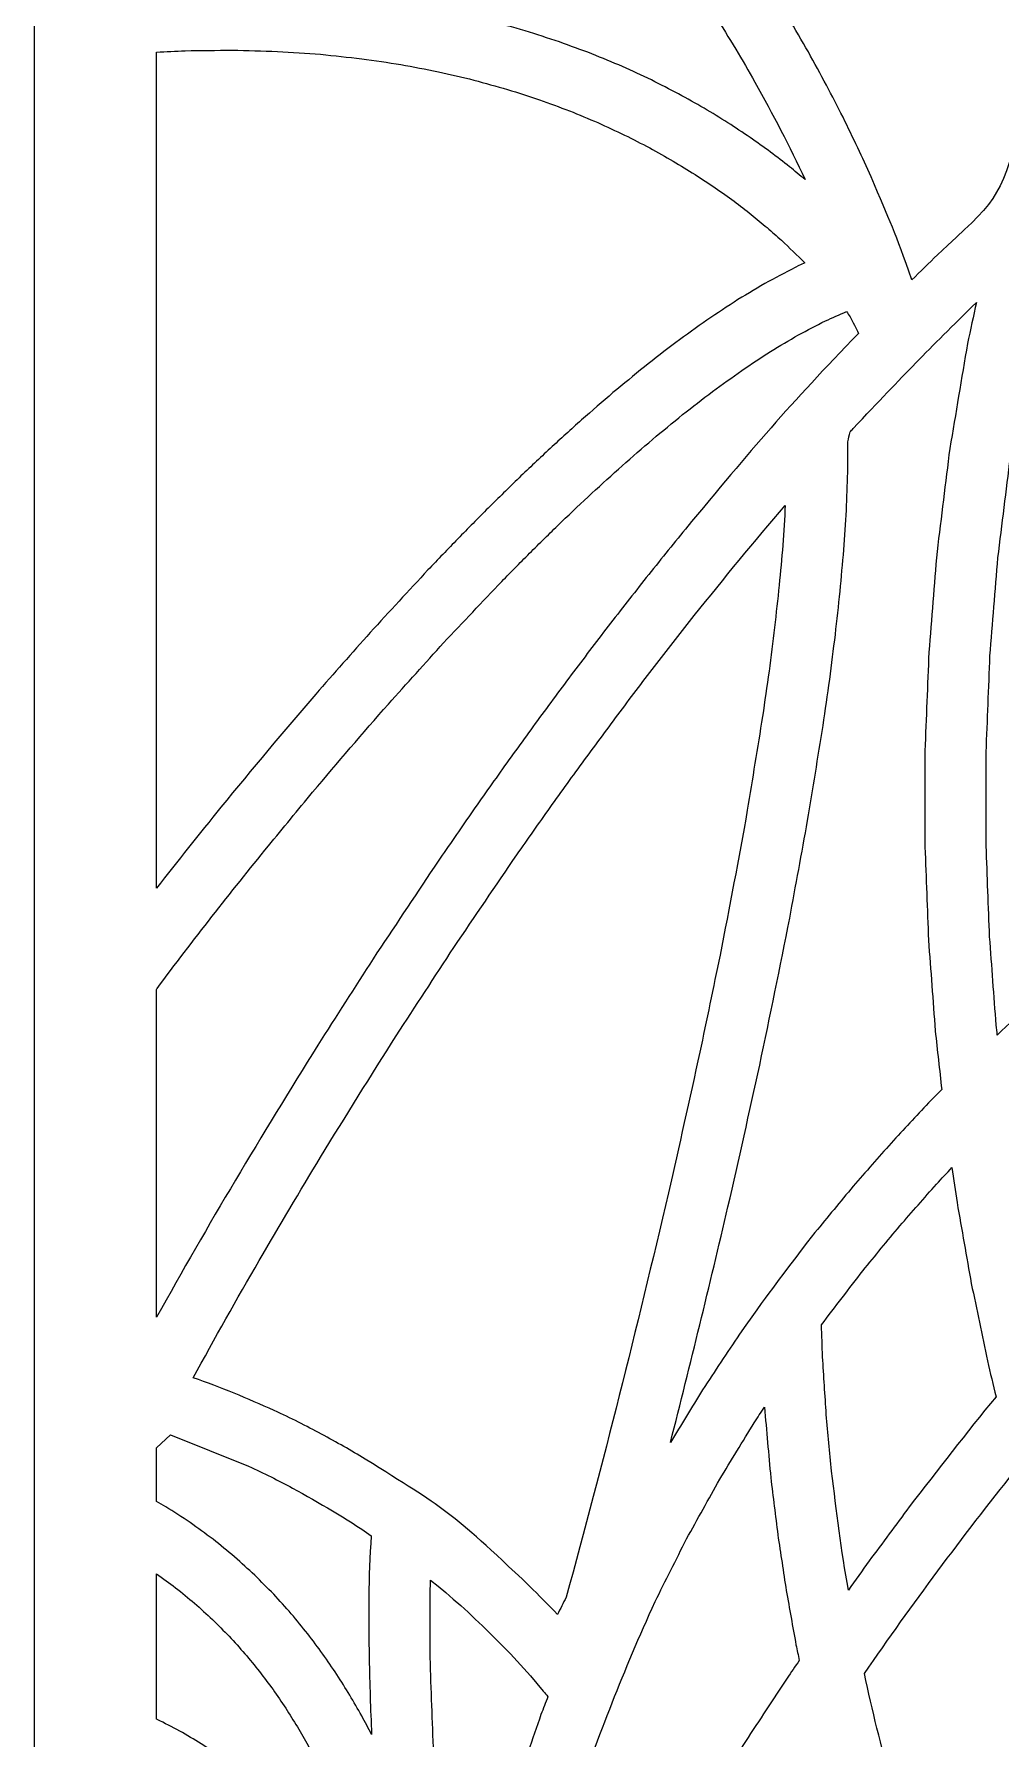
# Model space of a CAD drawing. Header units: centimetres. Extents: x -9.2 to 6.1, y -6.8 to 10.4.
# Drawn here: x -1.06 to 1.182, y 0.124 to 4.078 of the extents above; entities that cross this region are included whole.
import ezdxf

# ---------------------------------------------------------------- set-up
doc = ezdxf.new("R2010")
doc.units = ezdxf.units.CM
doc.header["$MEASUREMENT"] = 0
doc.layers.add('layer 1', color=7, linetype='Continuous')

msp = doc.modelspace()

# ---------------------------------------------------------------- linework, layer by layer
at = {"layer": 'layer 1', "color": 242}
for points, knots in [([(6.10977, -6.76724), (3.71983, -6.76724), (1.32989, -6.76724), (-1.06005, -6.76724), (-1.06005, -6.76724), (-1.06005, -1.05268), (-1.06005, 4.66188), (-1.06005, 10.37644), (-1.06005, 10.37644), (1.32989, 10.37644), (3.71983, 10.37644), (6.10977, 10.37644), (6.10977, 10.37644), (6.10977, 4.66188), (6.10977, -1.05268), (6.10977, -6.76724)], [0, 0, 0, 0, 0.2, 0.2, 0.2, 0.2, 0.4, 0.4, 0.4, 0.4, 0.6, 0.6, 0.6, 0.6, 1, 1, 1, 1]), ([(-0.7761, 5.40284), (-0.76207, 5.39712), (-0.74805, 5.3914), (-0.73403, 5.38569), (-0.73403, 5.38569), (-0.69001, 5.36522), (-0.64599, 5.34475), (-0.60197, 5.32428), (-0.60197, 5.32428), (-0.56007, 5.30233), (-0.51817, 5.28037), (-0.47627, 5.25841), (-0.47627, 5.25841), (-0.43645, 5.23512), (-0.39664, 5.21182), (-0.35682, 5.18853), (-0.35682, 5.18853), (-0.31904, 5.16404), (-0.28126, 5.13955), (-0.24348, 5.11506), (-0.24348, 5.11506), (-0.2077, 5.08953), (-0.17192, 5.064), (-0.13613, 5.03847), (-0.13613, 5.03847), (-0.1023, 5.01204), (-0.06847, 4.98562), (-0.03464, 4.95919), (-0.03464, 4.95919), (-0.00272, 4.93202), (0.0292, 4.90485), (0.06113, 4.87768), (0.06113, 4.87768), (0.09119, 4.84991), (0.12125, 4.82213), (0.15131, 4.79436), (0.15131, 4.79436), (0.17956, 4.76614), (0.2078, 4.73792), (0.23605, 4.7097), (0.23605, 4.7097), (0.26253, 4.68117), (0.28901, 4.65265), (0.31549, 4.62412), (0.31549, 4.62412), (0.34025, 4.59544), (0.36501, 4.56675), (0.38977, 4.53807), (0.38977, 4.53807), (0.41286, 4.50937), (0.43595, 4.48068), (0.45903, 4.45198), (0.45903, 4.45198), (0.54764, 4.33408), (0.55896, 4.31807), (0.63819, 4.19785), (0.63819, 4.19785), (0.65508, 4.17055), (0.67196, 4.14325), (0.68885, 4.11596), (0.68885, 4.11596), (0.7043, 4.08937), (0.71976, 4.06278), (0.73522, 4.03619), (0.73522, 4.03619), (0.74929, 4.01045), (0.76336, 3.98471), (0.77744, 3.95898), (0.77744, 3.95898), (0.79018, 3.93424), (0.80292, 3.90949), (0.81566, 3.88475), (0.81566, 3.88475), (0.82712, 3.86115), (0.83858, 3.83754), (0.85003, 3.81394), (0.85003, 3.81394), (0.86025, 3.79161), (0.87047, 3.76929), (0.88069, 3.74696), (0.88069, 3.74696), (0.92467, 3.64259), (0.93725, 3.61847), (0.97532, 3.50781), (0.97532, 3.50781), (0.99509, 3.5271), (1.01487, 3.54639), (1.03464, 3.56569), (1.03464, 3.56569), (1.16687, 3.68807), (1.18085, 3.6946), (1.22428, 3.85858), (1.22428, 3.85858), (1.25108, 3.94337), (1.27789, 4.02816), (1.30469, 4.11295), (1.30469, 4.11295), (1.33639, 4.19868), (1.36809, 4.28441), (1.3998, 4.37014), (1.3998, 4.37014), (1.43666, 4.45667), (1.47352, 4.5432), (1.51039, 4.62972), (1.51039, 4.62972), (1.54196, 4.69482), (1.57354, 4.75991), (1.60511, 4.82501), (1.60511, 4.82501), (1.45548, 4.91897), (1.30401, 5.00964), (1.15139, 5.09865), (1.15139, 5.09865), (1.06178, 5.15009), (0.97187, 5.20077), (0.88147, 5.25083), (0.88147, 5.25083), (0.81712, 5.28535), (0.75278, 5.31986), (0.68844, 5.35438), (0.68844, 5.35438), (0.62195, 5.3883), (0.55546, 5.42223), (0.48897, 5.45615), (0.48897, 5.45615), (0.45529, 5.47259), (0.4216, 5.48902), (0.38792, 5.50545), (0.38792, 5.50545), (0.35413, 5.52137), (0.32035, 5.53729), (0.28657, 5.5532), (0.28657, 5.5532), (0.25283, 5.56848), (0.2191, 5.58376), (0.18536, 5.59903), (0.18536, 5.59903), (0.01302, 5.67362), (-0.11943, 5.72642), (-0.30266, 5.78648), (-0.30266, 5.78648), (-0.33291, 5.79534), (-0.36315, 5.8042), (-0.3934, 5.81306), (-0.3934, 5.81306), (-0.4225, 5.82043), (-0.45159, 5.82781), (-0.48069, 5.83518), (-0.48069, 5.83518), (-0.50847, 5.84095), (-0.53624, 5.84671), (-0.56401, 5.85248), (-0.56401, 5.85248), (-0.58383, 5.85555), (-0.60365, 5.85862), (-0.62347, 5.86168), (-0.62347, 5.86168), (-0.63419, 5.86015), (-0.6449, 5.85863), (-0.65562, 5.8571), (-0.65562, 5.8571), (-0.69578, 5.74316), (-0.73594, 5.62922), (-0.7761, 5.51529), (-0.7761, 5.51529), (-0.7761, 5.4778), (-0.7761, 5.44032), (-0.7761, 5.40284)], [0, 0, 0, 0, 0.0232558, 0.0232558, 0.0232558, 0.0232558, 0.0465116, 0.0465116, 0.0465116, 0.0465116, 0.0697674, 0.0697674, 0.0697674, 0.0697674, 0.0930233, 0.0930233, 0.0930233, 0.0930233, 0.1162791, 0.1162791, 0.1162791, 0.1162791, 0.1395349, 0.1395349, 0.1395349, 0.1395349, 0.1627907, 0.1627907, 0.1627907, 0.1627907, 0.1860465, 0.1860465, 0.1860465, 0.1860465, 0.2093023, 0.2093023, 0.2093023, 0.2093023, 0.2325581, 0.2325581, 0.2325581, 0.2325581, 0.255814, 0.255814, 0.255814, 0.255814, 0.2790698, 0.2790698, 0.2790698, 0.2790698, 0.3023256, 0.3023256, 0.3023256, 0.3023256, 0.3255814, 0.3255814, 0.3255814, 0.3255814, 0.3488372, 0.3488372, 0.3488372, 0.3488372, 0.372093, 0.372093, 0.372093, 0.372093, 0.3953488, 0.3953488, 0.3953488, 0.3953488, 0.4186047, 0.4186047, 0.4186047, 0.4186047, 0.4418605, 0.4418605, 0.4418605, 0.4418605, 0.4651163, 0.4651163, 0.4651163, 0.4651163, 0.4883721, 0.4883721, 0.4883721, 0.4883721, 0.5116279, 0.5116279, 0.5116279, 0.5116279, 0.5348837, 0.5348837, 0.5348837, 0.5348837, 0.5581395, 0.5581395, 0.5581395, 0.5581395, 0.5813953, 0.5813953, 0.5813953, 0.5813953, 0.6046512, 0.6046512, 0.6046512, 0.6046512, 0.627907, 0.627907, 0.627907, 0.627907, 0.6511628, 0.6511628, 0.6511628, 0.6511628, 0.6744186, 0.6744186, 0.6744186, 0.6744186, 0.6976744, 0.6976744, 0.6976744, 0.6976744, 0.7209302, 0.7209302, 0.7209302, 0.7209302, 0.744186, 0.744186, 0.744186, 0.744186, 0.7674419, 0.7674419, 0.7674419, 0.7674419, 0.7906977, 0.7906977, 0.7906977, 0.7906977, 0.8139535, 0.8139535, 0.8139535, 0.8139535, 0.8372093, 0.8372093, 0.8372093, 0.8372093, 0.8604651, 0.8604651, 0.8604651, 0.8604651, 0.8837209, 0.8837209, 0.8837209, 0.8837209, 0.9069767, 0.9069767, 0.9069767, 0.9069767, 0.9302326, 0.9302326, 0.9302326, 0.9302326, 0.9534884, 0.9534884, 0.9534884, 0.9534884, 1, 1, 1, 1]), ([(2.65395, 4.77166), (2.61109, 4.77315), (2.56824, 4.77475), (2.52538, 4.77651), (2.52538, 4.77651), (2.33003, 4.78484), (2.13455, 4.7944), (1.93975, 4.81155), (1.93975, 4.81155), (1.86529, 4.81811), (1.74016, 4.77878), (1.71065, 4.71061), (1.71065, 4.71061), (1.68886, 4.66028), (1.66356, 4.61697), (1.63964, 4.57088), (1.63964, 4.57088), (1.60368, 4.48648), (1.56772, 4.40207), (1.53176, 4.31767), (1.53176, 4.31767), (1.50086, 4.23408), (1.46995, 4.15049), (1.43904, 4.0669), (1.43904, 4.0669), (1.41291, 3.98426), (1.38679, 3.90162), (1.36067, 3.81898), (1.36067, 3.81898), (1.33906, 3.73741), (1.31746, 3.65584), (1.29585, 3.57428), (1.29585, 3.57428), (1.2785, 3.49391), (1.26115, 3.41354), (1.2438, 3.33318), (1.2438, 3.33318), (1.23044, 3.25414), (1.21709, 3.1751), (1.20373, 3.09607), (1.20373, 3.09607), (1.1941, 3.01849), (1.18448, 2.94091), (1.17485, 2.86334), (1.17485, 2.86334), (1.16869, 2.78735), (1.16253, 2.71136), (1.15637, 2.63538), (1.15637, 2.63538), (1.15342, 2.56111), (1.15047, 2.48685), (1.14752, 2.41258), (1.14752, 2.41258), (1.14751, 2.34017), (1.14751, 2.26776), (1.1475, 2.19535), (1.1475, 2.19535), (1.15018, 2.12492), (1.15286, 2.0545), (1.15554, 1.98408), (1.15554, 1.98408), (1.16065, 1.91578), (1.16575, 1.84747), (1.17085, 1.77917), (1.17085, 1.77917), (1.17169, 1.77155), (1.17253, 1.76393), (1.17337, 1.7563), (1.17337, 1.7563), (1.22576, 1.80655), (1.28107, 1.85396), (1.33588, 1.90151), (1.33588, 1.90151), (1.35934, 1.92093), (1.38279, 1.94035), (1.40624, 1.95976), (1.40624, 1.95976), (1.42787, 1.97688), (1.4495, 1.994), (1.47112, 2.01113), (1.47112, 2.01113), (1.50794, 2.03851), (1.54476, 2.06589), (1.58158, 2.09328), (1.58158, 2.09328), (1.6187, 2.11923), (1.65583, 2.14481), (1.69402, 2.1691), (1.69402, 2.1691), (1.68964, 2.19525), (1.68526, 2.2214), (1.68088, 2.24755), (1.68088, 2.24755), (1.67503, 2.294), (1.66918, 2.34044), (1.66334, 2.38688), (1.66334, 2.38688), (1.65911, 2.43511), (1.65489, 2.48334), (1.65067, 2.53157), (1.65067, 2.53157), (1.64808, 2.58158), (1.64548, 2.6316), (1.64289, 2.68162), (1.64289, 2.68162), (1.64192, 2.73342), (1.64095, 2.78523), (1.63999, 2.83703), (1.63999, 2.83703), (1.64065, 2.89063), (1.64132, 2.94423), (1.64198, 2.99782), (1.64198, 2.99782), (1.64428, 3.05322), (1.64657, 3.10861), (1.64887, 3.164), (1.64887, 3.164), (1.65281, 3.2212), (1.65674, 3.27839), (1.66068, 3.33558), (1.66068, 3.33558), (1.66625, 3.39457), (1.67183, 3.45357), (1.6774, 3.51256), (1.6774, 3.51256), (1.68463, 3.57336), (1.69185, 3.63415), (1.69907, 3.69495), (1.69907, 3.69495), (1.70794, 3.75755), (1.71681, 3.82016), (1.72569, 3.88276), (1.72569, 3.88276), (1.80094, 4.34312), (1.74478, 4.33418), (1.98813, 3.9369), (1.98813, 3.9369), (2.19333, 4.19414), (2.39854, 4.45137), (2.60375, 4.7086), (2.60375, 4.7086), (2.62138, 4.73069), (2.63804, 4.75163), (2.65395, 4.77166)], [0, 0, 0, 0, 0.027027, 0.027027, 0.027027, 0.027027, 0.0540541, 0.0540541, 0.0540541, 0.0540541, 0.0810811, 0.0810811, 0.0810811, 0.0810811, 0.1081081, 0.1081081, 0.1081081, 0.1081081, 0.1351351, 0.1351351, 0.1351351, 0.1351351, 0.1621622, 0.1621622, 0.1621622, 0.1621622, 0.1891892, 0.1891892, 0.1891892, 0.1891892, 0.2162162, 0.2162162, 0.2162162, 0.2162162, 0.2432432, 0.2432432, 0.2432432, 0.2432432, 0.2702703, 0.2702703, 0.2702703, 0.2702703, 0.2972973, 0.2972973, 0.2972973, 0.2972973, 0.3243243, 0.3243243, 0.3243243, 0.3243243, 0.3513514, 0.3513514, 0.3513514, 0.3513514, 0.3783784, 0.3783784, 0.3783784, 0.3783784, 0.4054054, 0.4054054, 0.4054054, 0.4054054, 0.4324324, 0.4324324, 0.4324324, 0.4324324, 0.4594595, 0.4594595, 0.4594595, 0.4594595, 0.4864865, 0.4864865, 0.4864865, 0.4864865, 0.5135135, 0.5135135, 0.5135135, 0.5135135, 0.5405405, 0.5405405, 0.5405405, 0.5405405, 0.5675676, 0.5675676, 0.5675676, 0.5675676, 0.5945946, 0.5945946, 0.5945946, 0.5945946, 0.6216216, 0.6216216, 0.6216216, 0.6216216, 0.6486486, 0.6486486, 0.6486486, 0.6486486, 0.6756757, 0.6756757, 0.6756757, 0.6756757, 0.7027027, 0.7027027, 0.7027027, 0.7027027, 0.7297297, 0.7297297, 0.7297297, 0.7297297, 0.7567568, 0.7567568, 0.7567568, 0.7567568, 0.7837838, 0.7837838, 0.7837838, 0.7837838, 0.8108108, 0.8108108, 0.8108108, 0.8108108, 0.8378378, 0.8378378, 0.8378378, 0.8378378, 0.8648649, 0.8648649, 0.8648649, 0.8648649, 0.8918919, 0.8918919, 0.8918919, 0.8918919, 0.9189189, 0.9189189, 0.9189189, 0.9189189, 0.9459459, 0.9459459, 0.9459459, 0.9459459, 1, 1, 1, 1]), ([(-0.7761, 4.17795), (-0.75547, 4.179), (-0.73484, 4.18005), (-0.71421, 4.18109), (-0.71421, 4.18109), (-0.67592, 4.18156), (-0.63763, 4.18203), (-0.59934, 4.1825), (-0.59934, 4.1825), (-0.56259, 4.18151), (-0.52584, 4.18052), (-0.48909, 4.17952), (-0.48909, 4.17952), (-0.45386, 4.17716), (-0.41863, 4.1748), (-0.3834, 4.17244), (-0.3834, 4.17244), (-0.34967, 4.1688), (-0.31594, 4.16517), (-0.28221, 4.16153), (-0.28221, 4.16153), (-0.24997, 4.15672), (-0.21772, 4.1519), (-0.18548, 4.14709), (-0.18548, 4.14709), (-0.1547, 4.14119), (-0.12392, 4.13529), (-0.09314, 4.12939), (-0.09314, 4.12939), (-0.06381, 4.12251), (-0.03448, 4.11562), (-0.00515, 4.10874), (-0.00515, 4.10874), (0.02275, 4.10096), (0.05065, 4.09318), (0.07855, 4.08541), (0.07855, 4.08541), (0.10503, 4.07684), (0.13152, 4.06827), (0.158, 4.0597), (0.158, 4.0597), (0.18309, 4.05044), (0.20818, 4.04117), (0.23327, 4.03191), (0.23327, 4.03191), (0.25698, 4.02205), (0.28069, 4.01219), (0.3044, 4.00233), (0.3044, 4.00233), (0.32675, 3.99197), (0.3491, 3.98161), (0.37146, 3.97125), (0.37146, 3.97125), (0.39247, 3.96049), (0.41348, 3.94974), (0.43449, 3.93898), (0.43449, 3.93898), (0.45419, 3.92792), (0.47388, 3.91686), (0.49357, 3.9058), (0.49357, 3.9058), (0.51197, 3.89455), (0.53036, 3.88329), (0.54875, 3.87203), (0.54875, 3.87203), (0.56587, 3.86067), (0.58299, 3.84931), (0.6001, 3.83795), (0.6001, 3.83795), (0.61596, 3.82659), (0.63182, 3.81523), (0.64768, 3.80386), (0.64768, 3.80386), (0.66231, 3.7926), (0.67693, 3.78133), (0.69156, 3.77007), (0.69156, 3.77007), (0.70357, 3.76016), (0.71557, 3.75025), (0.72758, 3.74034), (0.72758, 3.74034), (0.69228, 3.81745), (0.65221, 3.89207), (0.61154, 3.96644), (0.61154, 3.96644), (0.59672, 3.99193), (0.5819, 4.01743), (0.56708, 4.04292), (0.56708, 4.04292), (0.55089, 4.06909), (0.53471, 4.09526), (0.51852, 4.12143), (0.51852, 4.12143), (0.50092, 4.14812), (0.48333, 4.17482), (0.46573, 4.20152), (0.46573, 4.20152), (0.44914, 4.22512), (0.43254, 4.24872), (0.41595, 4.27232), (0.41595, 4.27232), (0.33628, 4.31953), (0.25127, 4.35776), (0.16579, 4.39306), (0.16579, 4.39306), (0.13959, 4.40307), (0.11339, 4.41309), (0.0872, 4.42311), (0.0872, 4.42311), (0.0427, 4.43875), (-0.00178, 4.45336), (-0.04685, 4.46727), (-0.04685, 4.46727), (-0.08001, 4.47637), (-0.11316, 4.48548), (-0.14632, 4.49459), (-0.14632, 4.49459), (-0.18199, 4.50273), (-0.21766, 4.51087), (-0.25333, 4.51901), (-0.25333, 4.51901), (-0.29136, 4.52584), (-0.32939, 4.53267), (-0.36742, 4.5395), (-0.36742, 4.5395), (-0.38728, 4.54231), (-0.40713, 4.54513), (-0.42699, 4.54795), (-0.42699, 4.54795), (-0.44738, 4.55031), (-0.46777, 4.55267), (-0.48816, 4.55504), (-0.48816, 4.55504), (-0.50907, 4.5569), (-0.52997, 4.55877), (-0.55088, 4.56063), (-0.55088, 4.56063), (-0.57228, 4.56196), (-0.59369, 4.56328), (-0.61509, 4.56461), (-0.61509, 4.56461), (-0.63698, 4.56535), (-0.65886, 4.5661), (-0.68075, 4.56684), (-0.68075, 4.56684), (-0.70309, 4.56696), (-0.72544, 4.56708), (-0.74779, 4.5672), (-0.74779, 4.5672), (-0.75722, 4.56697), (-0.76666, 4.56674), (-0.7761, 4.56651), (-0.7761, 4.56651), (-0.7761, 4.43699), (-0.7761, 4.30747), (-0.7761, 4.17795)], [0, 0, 0, 0, 0.025, 0.025, 0.025, 0.025, 0.05, 0.05, 0.05, 0.05, 0.075, 0.075, 0.075, 0.075, 0.1, 0.1, 0.1, 0.1, 0.125, 0.125, 0.125, 0.125, 0.15, 0.15, 0.15, 0.15, 0.175, 0.175, 0.175, 0.175, 0.2, 0.2, 0.2, 0.2, 0.225, 0.225, 0.225, 0.225, 0.25, 0.25, 0.25, 0.25, 0.275, 0.275, 0.275, 0.275, 0.3, 0.3, 0.3, 0.3, 0.325, 0.325, 0.325, 0.325, 0.35, 0.35, 0.35, 0.35, 0.375, 0.375, 0.375, 0.375, 0.4, 0.4, 0.4, 0.4, 0.425, 0.425, 0.425, 0.425, 0.45, 0.45, 0.45, 0.45, 0.475, 0.475, 0.475, 0.475, 0.5, 0.5, 0.5, 0.5, 0.525, 0.525, 0.525, 0.525, 0.55, 0.55, 0.55, 0.55, 0.575, 0.575, 0.575, 0.575, 0.6, 0.6, 0.6, 0.6, 0.625, 0.625, 0.625, 0.625, 0.65, 0.65, 0.65, 0.65, 0.675, 0.675, 0.675, 0.675, 0.7, 0.7, 0.7, 0.7, 0.725, 0.725, 0.725, 0.725, 0.75, 0.75, 0.75, 0.75, 0.775, 0.775, 0.775, 0.775, 0.8, 0.8, 0.8, 0.8, 0.825, 0.825, 0.825, 0.825, 0.85, 0.85, 0.85, 0.85, 0.875, 0.875, 0.875, 0.875, 0.9, 0.9, 0.9, 0.9, 0.925, 0.925, 0.925, 0.925, 0.95, 0.95, 0.95, 0.95, 1, 1, 1, 1]), ([(-0.7761, 2.09691), (-0.72702, 2.15992), (-0.67723, 2.22237), (-0.62704, 2.28455), (-0.62704, 2.28455), (-0.55465, 2.37299), (-0.48133, 2.46039), (-0.40689, 2.5471), (-0.40689, 2.5471), (-0.36487, 2.59466), (-0.32285, 2.64223), (-0.28083, 2.68979), (-0.28083, 2.68979), (-0.23618, 2.73816), (-0.19153, 2.78653), (-0.14688, 2.8349), (-0.14688, 2.8349), (-0.12378, 2.85898), (-0.10068, 2.88307), (-0.07758, 2.90715), (-0.07758, 2.90715), (-0.05408, 2.93096), (-0.03058, 2.95476), (-0.00707, 2.97857), (-0.00707, 2.97857), (0.01675, 3.00193), (0.04057, 3.02529), (0.0644, 3.04865), (0.0644, 3.04865), (0.08846, 3.07141), (0.11252, 3.09417), (0.13658, 3.11693), (0.13658, 3.11693), (0.1608, 3.13893), (0.18502, 3.16092), (0.20924, 3.18292), (0.20924, 3.18292), (0.23355, 3.204), (0.25785, 3.22508), (0.28215, 3.24615), (0.28215, 3.24615), (0.30646, 3.26615), (0.33077, 3.28615), (0.35508, 3.30615), (0.35508, 3.30615), (0.37932, 3.32491), (0.40357, 3.34367), (0.42781, 3.36243), (0.42781, 3.36243), (0.45193, 3.37979), (0.47605, 3.39716), (0.50016, 3.41452), (0.50016, 3.41452), (0.5241, 3.43033), (0.54803, 3.44614), (0.57197, 3.46195), (0.57197, 3.46195), (0.59567, 3.47604), (0.61937, 3.49013), (0.64307, 3.50422), (0.64307, 3.50422), (0.66651, 3.51642), (0.68995, 3.52862), (0.71339, 3.54083), (0.71339, 3.54083), (0.71805, 3.54286), (0.72271, 3.5449), (0.72737, 3.54694), (0.72737, 3.54694), (0.70922, 3.56446), (0.69107, 3.58198), (0.67292, 3.5995), (0.67292, 3.5995), (0.66183, 3.60927), (0.65074, 3.61905), (0.63965, 3.62882), (0.63965, 3.62882), (0.62745, 3.6389), (0.61524, 3.64897), (0.60303, 3.65905), (0.60303, 3.65905), (0.58969, 3.66933), (0.57634, 3.6796), (0.563, 3.68988), (0.563, 3.68988), (0.54849, 3.70028), (0.53399, 3.71067), (0.51948, 3.72106), (0.51948, 3.72106), (0.50379, 3.73147), (0.4881, 3.74188), (0.47242, 3.7523), (0.47242, 3.7523), (0.45552, 3.76264), (0.43863, 3.77298), (0.42173, 3.78332), (0.42173, 3.78332), (0.40361, 3.79349), (0.38549, 3.80367), (0.36736, 3.81385), (0.36736, 3.81385), (0.34799, 3.82377), (0.32861, 3.83369), (0.30923, 3.84361), (0.30923, 3.84361), (0.28858, 3.85318), (0.26792, 3.86275), (0.24727, 3.87232), (0.24727, 3.87232), (0.22531, 3.88145), (0.20335, 3.89059), (0.1814, 3.89972), (0.1814, 3.89972), (0.15811, 3.90831), (0.13483, 3.91691), (0.11154, 3.92551), (0.11154, 3.92551), (0.0869, 3.93348), (0.06226, 3.94146), (0.03762, 3.94943), (0.03762, 3.94943), (0.0116, 3.95668), (-0.01442, 3.96393), (-0.04044, 3.97119), (-0.04044, 3.97119), (-0.06787, 3.97763), (-0.0953, 3.98406), (-0.12273, 3.9905), (-0.12273, 3.9905), (-0.1516, 3.99604), (-0.18046, 4.00157), (-0.20933, 4.0071), (-0.20933, 4.0071), (-0.23966, 4.01163), (-0.26998, 4.01616), (-0.30031, 4.02068), (-0.30031, 4.02068), (-0.33213, 4.02411), (-0.36394, 4.02754), (-0.39576, 4.03097), (-0.39576, 4.03097), (-0.42909, 4.03321), (-0.46243, 4.03544), (-0.49576, 4.03767), (-0.49576, 4.03767), (-0.53064, 4.03862), (-0.56551, 4.03956), (-0.60039, 4.0405), (-0.60039, 4.0405), (-0.63684, 4.04006), (-0.67328, 4.03961), (-0.70973, 4.03916), (-0.70973, 4.03916), (-0.73185, 4.03804), (-0.75397, 4.03691), (-0.7761, 4.03579), (-0.7761, 4.03579), (-0.7761, 3.38949), (-0.7761, 2.7432), (-0.7761, 2.09691)], [0, 0, 0, 0, 0.0243902, 0.0243902, 0.0243902, 0.0243902, 0.0487805, 0.0487805, 0.0487805, 0.0487805, 0.0731707, 0.0731707, 0.0731707, 0.0731707, 0.097561, 0.097561, 0.097561, 0.097561, 0.1219512, 0.1219512, 0.1219512, 0.1219512, 0.1463415, 0.1463415, 0.1463415, 0.1463415, 0.1707317, 0.1707317, 0.1707317, 0.1707317, 0.195122, 0.195122, 0.195122, 0.195122, 0.2195122, 0.2195122, 0.2195122, 0.2195122, 0.2439024, 0.2439024, 0.2439024, 0.2439024, 0.2682927, 0.2682927, 0.2682927, 0.2682927, 0.2926829, 0.2926829, 0.2926829, 0.2926829, 0.3170732, 0.3170732, 0.3170732, 0.3170732, 0.3414634, 0.3414634, 0.3414634, 0.3414634, 0.3658537, 0.3658537, 0.3658537, 0.3658537, 0.3902439, 0.3902439, 0.3902439, 0.3902439, 0.4146341, 0.4146341, 0.4146341, 0.4146341, 0.4390244, 0.4390244, 0.4390244, 0.4390244, 0.4634146, 0.4634146, 0.4634146, 0.4634146, 0.4878049, 0.4878049, 0.4878049, 0.4878049, 0.5121951, 0.5121951, 0.5121951, 0.5121951, 0.5365854, 0.5365854, 0.5365854, 0.5365854, 0.5609756, 0.5609756, 0.5609756, 0.5609756, 0.5853659, 0.5853659, 0.5853659, 0.5853659, 0.6097561, 0.6097561, 0.6097561, 0.6097561, 0.6341463, 0.6341463, 0.6341463, 0.6341463, 0.6585366, 0.6585366, 0.6585366, 0.6585366, 0.6829268, 0.6829268, 0.6829268, 0.6829268, 0.7073171, 0.7073171, 0.7073171, 0.7073171, 0.7317073, 0.7317073, 0.7317073, 0.7317073, 0.7560976, 0.7560976, 0.7560976, 0.7560976, 0.7804878, 0.7804878, 0.7804878, 0.7804878, 0.804878, 0.804878, 0.804878, 0.804878, 0.8292683, 0.8292683, 0.8292683, 0.8292683, 0.8536585, 0.8536585, 0.8536585, 0.8536585, 0.8780488, 0.8780488, 0.8780488, 0.8780488, 0.902439, 0.902439, 0.902439, 0.902439, 0.9268293, 0.9268293, 0.9268293, 0.9268293, 0.9512195, 0.9512195, 0.9512195, 0.9512195, 1, 1, 1, 1]), ([(0.41549, 0.81132), (0.44028, 0.85201), (0.46507, 0.89269), (0.48986, 0.93338), (0.48986, 0.93338), (0.51832, 0.97632), (0.54678, 1.01925), (0.57524, 1.06219), (0.57524, 1.06219), (0.66339, 1.18521), (0.65389, 1.17278), (0.75058, 1.29827), (0.75058, 1.29827), (0.78008, 1.33405), (0.80957, 1.36983), (0.83907, 1.4056), (0.83907, 1.4056), (0.86843, 1.43901), (0.89779, 1.47242), (0.92715, 1.50583), (0.92715, 1.50583), (0.95613, 1.53688), (0.9851, 1.56794), (1.01408, 1.59899), (1.01408, 1.59899), (1.02421, 1.60924), (1.03433, 1.61949), (1.04446, 1.62974), (1.04446, 1.62974), (1.03946, 1.6752), (1.03446, 1.72066), (1.02945, 1.76612), (1.02945, 1.76612), (1.02423, 1.83611), (1.019, 1.9061), (1.01377, 1.97609), (1.01377, 1.97609), (1.01102, 2.04828), (1.00827, 2.12046), (1.00552, 2.19265), (1.00552, 2.19265), (1.00553, 2.2669), (1.00554, 2.34116), (1.00554, 2.41541), (1.00554, 2.41541), (1.00857, 2.49158), (1.0116, 2.56776), (1.01462, 2.64393), (1.01462, 2.64393), (1.02094, 2.72189), (1.02726, 2.79986), (1.03358, 2.87782), (1.03358, 2.87782), (1.04346, 2.95743), (1.05334, 3.03704), (1.06322, 3.11665), (1.06322, 3.11665), (1.07693, 3.19776), (1.09064, 3.27888), (1.10434, 3.36), (1.10434, 3.36), (1.11121, 3.39181), (1.11808, 3.42363), (1.12495, 3.45544), (1.12495, 3.45544), (1.01073, 3.34339), (0.95942, 3.29027), (0.83894, 3.1626), (0.83894, 3.1626), (0.83673, 3.16013), (0.83451, 3.15766), (0.8323, 3.15519), (0.8323, 3.15519), (0.83038, 3.14751), (0.82846, 3.13983), (0.82654, 3.13215), (0.82654, 3.13215), (0.82655, 3.10837), (0.82656, 3.08459), (0.82657, 3.06081), (0.82657, 3.06081), (0.82554, 3.0318), (0.82452, 3.0028), (0.8235, 2.9738), (0.8235, 2.9738), (0.82152, 2.94315), (0.81954, 2.9125), (0.81756, 2.88185), (0.81756, 2.88185), (0.8147, 2.8497), (0.81184, 2.81756), (0.80898, 2.78542), (0.80898, 2.78542), (0.8053, 2.75194), (0.80163, 2.71847), (0.79796, 2.68499), (0.79796, 2.68499), (0.79354, 2.65035), (0.78913, 2.61571), (0.78471, 2.58107), (0.78471, 2.58107), (0.77962, 2.54543), (0.77453, 2.5098), (0.76944, 2.47416), (0.76944, 2.47416), (0.7575, 2.4006), (0.74555, 2.32704), (0.73361, 2.25348), (0.73361, 2.25348), (0.71976, 2.17805), (0.70591, 2.10262), (0.69206, 2.0272), (0.69206, 2.0272), (0.66967, 1.9135), (0.64647, 1.80007), (0.62247, 1.6867), (0.62247, 1.6867), (0.59854, 1.57696), (0.57402, 1.46741), (0.54891, 1.35794), (0.54891, 1.35794), (0.5061, 1.17529), (0.46178, 0.99313), (0.41549, 0.81132)], [0, 0, 0, 0, 0.03125, 0.03125, 0.03125, 0.03125, 0.0625, 0.0625, 0.0625, 0.0625, 0.09375, 0.09375, 0.09375, 0.09375, 0.125, 0.125, 0.125, 0.125, 0.15625, 0.15625, 0.15625, 0.15625, 0.1875, 0.1875, 0.1875, 0.1875, 0.21875, 0.21875, 0.21875, 0.21875, 0.25, 0.25, 0.25, 0.25, 0.28125, 0.28125, 0.28125, 0.28125, 0.3125, 0.3125, 0.3125, 0.3125, 0.34375, 0.34375, 0.34375, 0.34375, 0.375, 0.375, 0.375, 0.375, 0.40625, 0.40625, 0.40625, 0.40625, 0.4375, 0.4375, 0.4375, 0.4375, 0.46875, 0.46875, 0.46875, 0.46875, 0.5, 0.5, 0.5, 0.5, 0.53125, 0.53125, 0.53125, 0.53125, 0.5625, 0.5625, 0.5625, 0.5625, 0.59375, 0.59375, 0.59375, 0.59375, 0.625, 0.625, 0.625, 0.625, 0.65625, 0.65625, 0.65625, 0.65625, 0.6875, 0.6875, 0.6875, 0.6875, 0.71875, 0.71875, 0.71875, 0.71875, 0.75, 0.75, 0.75, 0.75, 0.78125, 0.78125, 0.78125, 0.78125, 0.8125, 0.8125, 0.8125, 0.8125, 0.84375, 0.84375, 0.84375, 0.84375, 0.875, 0.875, 0.875, 0.875, 0.90625, 0.90625, 0.90625, 0.90625, 0.9375, 0.9375, 0.9375, 0.9375, 1, 1, 1, 1]), ([(-0.7761, 1.10168), (-0.6576, 1.3155), (-0.53166, 1.52501), (-0.40244, 1.73252), (-0.40244, 1.73252), (-0.3596, 1.79945), (-0.31676, 1.86639), (-0.27392, 1.93332), (-0.27392, 1.93332), (-0.22678, 2.00413), (-0.17964, 2.07493), (-0.1325, 2.14574), (-0.1325, 2.14574), (-0.10742, 2.18223), (-0.08234, 2.21872), (-0.05726, 2.25521), (-0.05726, 2.25521), (-0.03123, 2.29223), (-0.00519, 2.32925), (0.02084, 2.36626), (0.02084, 2.36626), (0.04779, 2.40366), (0.07474, 2.44105), (0.10168, 2.47845), (0.10168, 2.47845), (0.1295, 2.51608), (0.15732, 2.5537), (0.18514, 2.59133), (0.18514, 2.59133), (0.2138, 2.62904), (0.24245, 2.66675), (0.2711, 2.70446), (0.2711, 2.70446), (0.30055, 2.74211), (0.32999, 2.77976), (0.35944, 2.81741), (0.35944, 2.81741), (0.38964, 2.85485), (0.41983, 2.89229), (0.45003, 2.92973), (0.45003, 2.92973), (0.6054, 3.1161), (0.6907, 3.21849), (0.85192, 3.38353), (0.85192, 3.38353), (0.84529, 3.39641), (0.83865, 3.40929), (0.83201, 3.42216), (0.83201, 3.42216), (0.82923, 3.42614), (0.82644, 3.43012), (0.82365, 3.4341), (0.82365, 3.4341), (0.80734, 3.42696), (0.79102, 3.41982), (0.7747, 3.41268), (0.7747, 3.41268), (0.75386, 3.40183), (0.73302, 3.39098), (0.71218, 3.38013), (0.71218, 3.38013), (0.69059, 3.3673), (0.669, 3.35446), (0.64741, 3.34163), (0.64741, 3.34163), (0.62521, 3.32696), (0.603, 3.31229), (0.5808, 3.29763), (0.5808, 3.29763), (0.55812, 3.2813), (0.53544, 3.26497), (0.51276, 3.24864), (0.51276, 3.24864), (0.48972, 3.23081), (0.46668, 3.21299), (0.44364, 3.19516), (0.44364, 3.19516), (0.42035, 3.176), (0.39706, 3.15684), (0.37378, 3.13769), (0.37378, 3.13769), (0.35035, 3.11737), (0.32692, 3.09705), (0.30349, 3.07673), (0.30349, 3.07673), (0.28003, 3.05542), (0.25656, 3.03411), (0.2331, 3.0128), (0.2331, 3.0128), (0.2097, 2.99066), (0.18629, 2.96852), (0.16289, 2.94638), (0.16289, 2.94638), (0.13964, 2.92359), (0.1164, 2.90079), (0.09315, 2.878), (0.09315, 2.878), (0.07016, 2.85471), (0.04716, 2.83142), (0.02417, 2.80814), (0.02417, 2.80814), (-0.02068, 2.76075), (-0.06553, 2.71337), (-0.11039, 2.66598), (-0.11039, 2.66598), (-0.15311, 2.61862), (-0.19584, 2.57126), (-0.23857, 2.5239), (-0.23857, 2.5239), (-0.29771, 2.45627), (-0.35619, 2.38824), (-0.41413, 2.31958), (-0.41413, 2.31958), (-0.44837, 2.27806), (-0.48262, 2.23653), (-0.51686, 2.195), (-0.51686, 2.195), (-0.60472, 2.08616), (-0.69163, 1.97654), (-0.77503, 1.86422), (-0.77503, 1.86422), (-0.77538, 1.8635), (-0.77574, 1.86279), (-0.7761, 1.86207), (-0.7761, 1.86207), (-0.7761, 1.60861), (-0.7761, 1.35514), (-0.7761, 1.10168)], [0, 0, 0, 0, 0.030303, 0.030303, 0.030303, 0.030303, 0.0606061, 0.0606061, 0.0606061, 0.0606061, 0.0909091, 0.0909091, 0.0909091, 0.0909091, 0.1212121, 0.1212121, 0.1212121, 0.1212121, 0.1515152, 0.1515152, 0.1515152, 0.1515152, 0.1818182, 0.1818182, 0.1818182, 0.1818182, 0.2121212, 0.2121212, 0.2121212, 0.2121212, 0.2424242, 0.2424242, 0.2424242, 0.2424242, 0.2727273, 0.2727273, 0.2727273, 0.2727273, 0.3030303, 0.3030303, 0.3030303, 0.3030303, 0.3333333, 0.3333333, 0.3333333, 0.3333333, 0.3636364, 0.3636364, 0.3636364, 0.3636364, 0.3939394, 0.3939394, 0.3939394, 0.3939394, 0.4242424, 0.4242424, 0.4242424, 0.4242424, 0.4545455, 0.4545455, 0.4545455, 0.4545455, 0.4848485, 0.4848485, 0.4848485, 0.4848485, 0.5151515, 0.5151515, 0.5151515, 0.5151515, 0.5454545, 0.5454545, 0.5454545, 0.5454545, 0.5757576, 0.5757576, 0.5757576, 0.5757576, 0.6060606, 0.6060606, 0.6060606, 0.6060606, 0.6363636, 0.6363636, 0.6363636, 0.6363636, 0.6666667, 0.6666667, 0.6666667, 0.6666667, 0.6969697, 0.6969697, 0.6969697, 0.6969697, 0.7272727, 0.7272727, 0.7272727, 0.7272727, 0.7575758, 0.7575758, 0.7575758, 0.7575758, 0.7878788, 0.7878788, 0.7878788, 0.7878788, 0.8181818, 0.8181818, 0.8181818, 0.8181818, 0.8484848, 0.8484848, 0.8484848, 0.8484848, 0.8787879, 0.8787879, 0.8787879, 0.8787879, 0.9090909, 0.9090909, 0.9090909, 0.9090909, 0.9393939, 0.9393939, 0.9393939, 0.9393939, 1, 1, 1, 1]), ([(0.68182, 2.98475), (0.60953, 2.90105), (0.54004, 2.81517), (0.47061, 2.7291), (0.47061, 2.7291), (0.44159, 2.692), (0.41257, 2.65489), (0.38355, 2.61778), (0.38355, 2.61778), (0.35528, 2.58058), (0.32702, 2.54338), (0.29875, 2.50618), (0.29875, 2.50618), (0.27129, 2.46903), (0.24383, 2.43189), (0.21636, 2.39474), (0.21636, 2.39474), (0.18974, 2.3578), (0.16312, 2.32086), (0.13651, 2.28392), (0.13651, 2.28392), (0.11077, 2.24733), (0.08504, 2.21075), (0.05931, 2.17416), (0.05931, 2.17416), (0.01068, 2.10265), (-0.03795, 2.03114), (-0.08658, 1.95963), (-0.08658, 1.95963), (-0.13114, 1.89132), (-0.1757, 1.82302), (-0.22027, 1.75472), (-0.22027, 1.75472), (-0.27949, 1.6613), (-0.33796, 1.56756), (-0.39572, 1.47322), (-0.39572, 1.47322), (-0.44367, 1.39359), (-0.49112, 1.31375), (-0.53801, 1.23348), (-0.53801, 1.23348), (-0.58998, 1.14323), (-0.64125, 1.05271), (-0.6912, 0.96132), (-0.6912, 0.96132), (-0.62705, 0.93988), (-0.5648, 0.91283), (-0.50304, 0.88539), (-0.50304, 0.88539), (-0.48445, 0.87645), (-0.46586, 0.86751), (-0.44726, 0.85857), (-0.44726, 0.85857), (-0.42937, 0.8493), (-0.41147, 0.84004), (-0.39357, 0.83078), (-0.39357, 0.83078), (-0.37636, 0.82125), (-0.35916, 0.81172), (-0.34195, 0.80219), (-0.34195, 0.80219), (-0.32544, 0.79244), (-0.30893, 0.7827), (-0.29242, 0.77295), (-0.29242, 0.77295), (-0.10707, 0.65679), (-0.0974, 0.65529), (0.08819, 0.47866), (0.08819, 0.47866), (0.11033, 0.45679), (0.13221, 0.43481), (0.15358, 0.41218), (0.15358, 0.41218), (0.16026, 0.42554), (0.16694, 0.43891), (0.17362, 0.45227), (0.17362, 0.45227), (0.25942, 0.76305), (0.33704, 1.07615), (0.4106, 1.39001), (0.4106, 1.39001), (0.43555, 1.49874), (0.45989, 1.60754), (0.48366, 1.71652), (0.48366, 1.71652), (0.49925, 1.79143), (0.51484, 1.86634), (0.53043, 1.94125), (0.53043, 1.94125), (0.55249, 2.05329), (0.57362, 2.16534), (0.59372, 2.27776), (0.59372, 2.27776), (0.60549, 2.35023), (0.61726, 2.4227), (0.62902, 2.49517), (0.62902, 2.49517), (0.63402, 2.53014), (0.63902, 2.56511), (0.64401, 2.60008), (0.64401, 2.60008), (0.64833, 2.63396), (0.65265, 2.66783), (0.65697, 2.70171), (0.65697, 2.70171), (0.66054, 2.73429), (0.66411, 2.76687), (0.66769, 2.79945), (0.66769, 2.79945), (0.67046, 2.83054), (0.67322, 2.86163), (0.67599, 2.89271), (0.67599, 2.89271), (0.67793, 2.92339), (0.67987, 2.95407), (0.68182, 2.98475)], [0, 0, 0, 0, 0.0333333, 0.0333333, 0.0333333, 0.0333333, 0.0666667, 0.0666667, 0.0666667, 0.0666667, 0.1, 0.1, 0.1, 0.1, 0.1333333, 0.1333333, 0.1333333, 0.1333333, 0.1666667, 0.1666667, 0.1666667, 0.1666667, 0.2, 0.2, 0.2, 0.2, 0.2333333, 0.2333333, 0.2333333, 0.2333333, 0.2666667, 0.2666667, 0.2666667, 0.2666667, 0.3, 0.3, 0.3, 0.3, 0.3333333, 0.3333333, 0.3333333, 0.3333333, 0.3666667, 0.3666667, 0.3666667, 0.3666667, 0.4, 0.4, 0.4, 0.4, 0.4333333, 0.4333333, 0.4333333, 0.4333333, 0.4666667, 0.4666667, 0.4666667, 0.4666667, 0.5, 0.5, 0.5, 0.5, 0.5333333, 0.5333333, 0.5333333, 0.5333333, 0.5666667, 0.5666667, 0.5666667, 0.5666667, 0.6, 0.6, 0.6, 0.6, 0.6333333, 0.6333333, 0.6333333, 0.6333333, 0.6666667, 0.6666667, 0.6666667, 0.6666667, 0.7, 0.7, 0.7, 0.7, 0.7333333, 0.7333333, 0.7333333, 0.7333333, 0.7666667, 0.7666667, 0.7666667, 0.7666667, 0.8, 0.8, 0.8, 0.8, 0.8333333, 0.8333333, 0.8333333, 0.8333333, 0.8666667, 0.8666667, 0.8666667, 0.8666667, 0.9, 0.9, 0.9, 0.9, 0.9333333, 0.9333333, 0.9333333, 0.9333333, 1, 1, 1, 1]), ([(1.06824, 1.44892), (1.05629, 1.43612), (1.04434, 1.42332), (1.0324, 1.41052), (1.0324, 1.41052), (1.004, 1.3782), (0.9756, 1.34588), (0.94719, 1.31356), (0.94719, 1.31356), (0.91867, 1.27896), (0.89014, 1.24436), (0.86161, 1.20976), (0.86161, 1.20976), (0.82964, 1.16792), (0.79768, 1.12609), (0.76571, 1.08425), (0.76571, 1.08425), (0.76654, 1.05956), (0.76738, 1.03488), (0.76821, 1.01019), (0.76821, 1.01019), (0.77109, 0.96551), (0.77397, 0.92082), (0.77684, 0.87614), (0.77684, 0.87614), (0.78096, 0.83239), (0.78508, 0.78864), (0.7892, 0.7449), (0.7892, 0.7449), (0.80057, 0.65276), (0.81161, 0.56049), (0.82803, 0.46908), (0.82803, 0.46908), (0.84409, 0.49156), (0.86015, 0.51404), (0.87621, 0.53652), (0.87621, 0.53652), (0.90724, 0.57833), (0.93826, 0.62013), (0.96929, 0.66193), (0.96929, 0.66193), (1.0354, 0.74781), (1.10143, 0.83371), (1.17038, 0.91734), (1.17038, 0.91734), (1.16377, 0.945), (1.15717, 0.97265), (1.15056, 1.00031), (1.15056, 1.00031), (1.13809, 1.06015), (1.12562, 1.11999), (1.11314, 1.17984), (1.11314, 1.17984), (1.10208, 1.24242), (1.09102, 1.305), (1.07995, 1.36759), (1.07995, 1.36759), (1.07605, 1.3947), (1.07214, 1.42181), (1.06824, 1.44892)], [0, 0, 0, 0, 0.0625, 0.0625, 0.0625, 0.0625, 0.125, 0.125, 0.125, 0.125, 0.1875, 0.1875, 0.1875, 0.1875, 0.25, 0.25, 0.25, 0.25, 0.3125, 0.3125, 0.3125, 0.3125, 0.375, 0.375, 0.375, 0.375, 0.4375, 0.4375, 0.4375, 0.4375, 0.5, 0.5, 0.5, 0.5, 0.5625, 0.5625, 0.5625, 0.5625, 0.625, 0.625, 0.625, 0.625, 0.6875, 0.6875, 0.6875, 0.6875, 0.75, 0.75, 0.75, 0.75, 0.8125, 0.8125, 0.8125, 0.8125, 0.875, 0.875, 0.875, 0.875, 1, 1, 1, 1]), ([(0.63348, 0.89308), (0.62555, 0.88112), (0.61763, 0.86916), (0.6097, 0.8572), (0.6097, 0.8572), (0.58303, 0.81343), (0.55637, 0.76966), (0.5297, 0.7259), (0.5297, 0.7259), (0.50409, 0.67982), (0.47848, 0.63375), (0.45286, 0.58768), (0.45286, 0.58768), (0.42854, 0.53929), (0.40422, 0.49091), (0.37989, 0.44252), (0.37989, 0.44252), (0.30627, 0.27878), (0.25079, 0.13835), (0.1912, -0.03484), (0.1912, -0.03484), (0.17437, -0.09257), (0.15754, -0.1503), (0.14071, -0.20802), (0.14071, -0.20802), (0.12634, -0.26812), (0.11197, -0.32821), (0.0976, -0.3883), (0.0976, -0.3883), (0.08592, -0.45077), (0.07424, -0.51324), (0.06256, -0.57572), (0.06256, -0.57572), (0.05381, -0.64058), (0.04506, -0.70545), (0.0363, -0.77031), (0.0363, -0.77031), (0.03272, -0.81344), (0.02914, -0.85657), (0.02556, -0.8997), (0.02556, -0.8997), (0.05495, -0.83894), (0.08435, -0.77819), (0.11375, -0.71743), (0.11375, -0.71743), (0.14466, -0.65722), (0.17556, -0.59702), (0.20647, -0.53682), (0.20647, -0.53682), (0.23794, -0.47885), (0.2694, -0.42088), (0.30087, -0.36292), (0.30087, -0.36292), (0.33273, -0.30721), (0.36459, -0.25149), (0.39646, -0.19578), (0.39646, -0.19578), (0.42857, -0.14234), (0.46067, -0.0889), (0.49278, -0.03546), (0.49278, -0.03546), (0.52498, 0.01568), (0.55719, 0.06683), (0.58939, 0.11798), (0.58939, 0.11798), (0.62152, 0.16682), (0.65366, 0.21566), (0.6858, 0.2645), (0.6858, 0.2645), (0.69523, 0.27824), (0.70467, 0.29198), (0.7141, 0.30573), (0.7141, 0.30573), (0.71159, 0.31787), (0.70908, 0.33), (0.70657, 0.34214), (0.70657, 0.34214), (0.69904, 0.38411), (0.6915, 0.42608), (0.68397, 0.46805), (0.68397, 0.46805), (0.67743, 0.51111), (0.6709, 0.55416), (0.66437, 0.59722), (0.66437, 0.59722), (0.65893, 0.64133), (0.65349, 0.68544), (0.64805, 0.72955), (0.64805, 0.72955), (0.64319, 0.78406), (0.63834, 0.83857), (0.63348, 0.89308)], [0, 0, 0, 0, 0.0416667, 0.0416667, 0.0416667, 0.0416667, 0.0833333, 0.0833333, 0.0833333, 0.0833333, 0.125, 0.125, 0.125, 0.125, 0.1666667, 0.1666667, 0.1666667, 0.1666667, 0.2083333, 0.2083333, 0.2083333, 0.2083333, 0.25, 0.25, 0.25, 0.25, 0.2916667, 0.2916667, 0.2916667, 0.2916667, 0.3333333, 0.3333333, 0.3333333, 0.3333333, 0.375, 0.375, 0.375, 0.375, 0.4166667, 0.4166667, 0.4166667, 0.4166667, 0.4583333, 0.4583333, 0.4583333, 0.4583333, 0.5, 0.5, 0.5, 0.5, 0.5416667, 0.5416667, 0.5416667, 0.5416667, 0.5833333, 0.5833333, 0.5833333, 0.5833333, 0.625, 0.625, 0.625, 0.625, 0.6666667, 0.6666667, 0.6666667, 0.6666667, 0.7083333, 0.7083333, 0.7083333, 0.7083333, 0.75, 0.75, 0.75, 0.75, 0.7916667, 0.7916667, 0.7916667, 0.7916667, 0.8333333, 0.8333333, 0.8333333, 0.8333333, 0.875, 0.875, 0.875, 0.875, 0.9166667, 0.9166667, 0.9166667, 0.9166667, 1, 1, 1, 1]), ([(-0.7761, 0.67447), (-0.76901, 0.67044), (-0.76193, 0.6664), (-0.75485, 0.66237), (-0.75485, 0.66237), (-0.736, 0.65016), (-0.71715, 0.63795), (-0.69831, 0.62574), (-0.69831, 0.62574), (-0.68056, 0.61278), (-0.66282, 0.59983), (-0.64508, 0.58688), (-0.64508, 0.58688), (-0.62841, 0.57326), (-0.61175, 0.55964), (-0.59508, 0.54603), (-0.59508, 0.54603), (-0.57946, 0.53184), (-0.56385, 0.51764), (-0.54823, 0.50345), (-0.54823, 0.50345), (-0.53364, 0.48876), (-0.51904, 0.47408), (-0.50445, 0.45939), (-0.50445, 0.45939), (-0.49084, 0.44429), (-0.47723, 0.42919), (-0.46362, 0.41409), (-0.46362, 0.41409), (-0.45097, 0.39866), (-0.43832, 0.38323), (-0.42566, 0.3678), (-0.42566, 0.3678), (-0.41393, 0.35211), (-0.4022, 0.33643), (-0.39047, 0.32075), (-0.39047, 0.32075), (-0.37962, 0.3049), (-0.36877, 0.28904), (-0.35793, 0.27319), (-0.35793, 0.27319), (-0.34793, 0.25724), (-0.33793, 0.24129), (-0.32793, 0.22534), (-0.32793, 0.22534), (-0.31875, 0.20937), (-0.30957, 0.19341), (-0.30038, 0.17744), (-0.30038, 0.17744), (-0.29272, 0.16293), (-0.28505, 0.14842), (-0.27739, 0.13391), (-0.27739, 0.13391), (-0.28011, 0.19265), (-0.28178, 0.25137), (-0.28326, 0.31014), (-0.28326, 0.31014), (-0.28441, 0.40509), (-0.2851, 0.50025), (-0.27846, 0.59503), (-0.27846, 0.59503), (-0.33667, 0.63572), (-0.39854, 0.67123), (-0.4606, 0.70561), (-0.4606, 0.70561), (-0.47729, 0.71424), (-0.49398, 0.72288), (-0.51067, 0.73151), (-0.51067, 0.73151), (-0.52799, 0.73985), (-0.54532, 0.74818), (-0.56264, 0.75651), (-0.56264, 0.75651), (-0.56264, 0.75651), (-0.74416, 0.82932), (-0.74416, 0.82932), (-0.74416, 0.82932), (-0.74416, 0.82932), (-0.7761, 0.7989), (-0.7761, 0.7989), (-0.7761, 0.7989), (-0.7761, 0.75742), (-0.7761, 0.71595), (-0.7761, 0.67447)], [0, 0, 0, 0, 0.0454545, 0.0454545, 0.0454545, 0.0454545, 0.0909091, 0.0909091, 0.0909091, 0.0909091, 0.1363636, 0.1363636, 0.1363636, 0.1363636, 0.1818182, 0.1818182, 0.1818182, 0.1818182, 0.2272727, 0.2272727, 0.2272727, 0.2272727, 0.2727273, 0.2727273, 0.2727273, 0.2727273, 0.3181818, 0.3181818, 0.3181818, 0.3181818, 0.3636364, 0.3636364, 0.3636364, 0.3636364, 0.4090909, 0.4090909, 0.4090909, 0.4090909, 0.4545455, 0.4545455, 0.4545455, 0.4545455, 0.5, 0.5, 0.5, 0.5, 0.5454545, 0.5454545, 0.5454545, 0.5454545, 0.5909091, 0.5909091, 0.5909091, 0.5909091, 0.6363636, 0.6363636, 0.6363636, 0.6363636, 0.6818182, 0.6818182, 0.6818182, 0.6818182, 0.7272727, 0.7272727, 0.7272727, 0.7272727, 0.7727273, 0.7727273, 0.7727273, 0.7727273, 0.8181818, 0.8181818, 0.8181818, 0.8181818, 0.8636364, 0.8636364, 0.8636364, 0.8636364, 0.9090909, 0.9090909, 0.9090909, 0.9090909, 1, 1, 1, 1]), ([(1.21399, 0.74518), (1.09243, 0.59271), (0.97573, 0.43604), (0.86537, 0.27525), (0.86537, 0.27525), (0.88294, 0.19027), (0.90484, 0.1063), (0.9266, 0.02233), (0.9266, 0.02233), (0.9369, -0.01388), (0.9472, -0.05008), (0.9575, -0.08628), (0.9575, -0.08628), (0.96832, -0.12125), (0.97914, -0.15623), (0.98996, -0.19121), (0.98996, -0.19121), (1.00121, -0.22493), (1.01246, -0.25864), (1.02371, -0.29236), (1.02371, -0.29236), (1.03529, -0.32478), (1.04688, -0.3572), (1.05846, -0.38962), (1.05846, -0.38962), (1.07725, -0.43796), (1.09604, -0.48629), (1.11483, -0.53462), (1.11483, -0.53462), (1.13518, -0.52695), (1.15553, -0.51927), (1.17588, -0.5116), (1.17588, -0.5116), (1.19819, -0.50374), (1.22049, -0.49587), (1.24279, -0.48801), (1.24279, -0.48801), (1.26529, -0.48062), (1.28778, -0.47323), (1.31027, -0.46583), (1.31027, -0.46583), (1.33294, -0.45892), (1.3556, -0.452), (1.37827, -0.44508), (1.37827, -0.44508), (1.40108, -0.43863), (1.4239, -0.43218), (1.44671, -0.42574), (1.44671, -0.42574), (1.46966, -0.41976), (1.49261, -0.41379), (1.51556, -0.40782), (1.51556, -0.40782), (1.5581, -0.39811), (1.60064, -0.38839), (1.64318, -0.37867), (1.64318, -0.37867), (1.57604, -0.25341), (1.51889, -0.12328), (1.46325, 0.00738), (1.46325, 0.00738), (1.38847, 0.19352), (1.36638, 0.2584), (1.32637, 0.37238), (1.32637, 0.37238), (1.31095, 0.41993), (1.29552, 0.46748), (1.2801, 0.51503), (1.2801, 0.51503), (1.26501, 0.56585), (1.24993, 0.61668), (1.23484, 0.6675), (1.23484, 0.6675), (1.22789, 0.6934), (1.22094, 0.71929), (1.21399, 0.74518)], [0, 0, 0, 0, 0.05, 0.05, 0.05, 0.05, 0.1, 0.1, 0.1, 0.1, 0.15, 0.15, 0.15, 0.15, 0.2, 0.2, 0.2, 0.2, 0.25, 0.25, 0.25, 0.25, 0.3, 0.3, 0.3, 0.3, 0.35, 0.35, 0.35, 0.35, 0.4, 0.4, 0.4, 0.4, 0.45, 0.45, 0.45, 0.45, 0.5, 0.5, 0.5, 0.5, 0.55, 0.55, 0.55, 0.55, 0.6, 0.6, 0.6, 0.6, 0.65, 0.65, 0.65, 0.65, 0.7, 0.7, 0.7, 0.7, 0.75, 0.75, 0.75, 0.75, 0.8, 0.8, 0.8, 0.8, 0.85, 0.85, 0.85, 0.85, 0.9, 0.9, 0.9, 0.9, 1, 1, 1, 1]), ([(-0.7761, 0.1697), (-0.77563, 0.1695), (-0.77517, 0.16929), (-0.77471, 0.16909), (-0.77471, 0.16909), (-0.7573, 0.16011), (-0.73988, 0.15113), (-0.72247, 0.14215), (-0.72247, 0.14215), (-0.70589, 0.13234), (-0.68931, 0.12253), (-0.67273, 0.11272), (-0.67273, 0.11272), (-0.65698, 0.10217), (-0.64122, 0.09161), (-0.62547, 0.08106), (-0.62547, 0.08106), (-0.61052, 0.06984), (-0.59558, 0.05863), (-0.58064, 0.04741), (-0.58064, 0.04741), (-0.56649, 0.03562), (-0.55234, 0.02382), (-0.53819, 0.01203), (-0.53819, 0.01203), (-0.52482, -0.00026), (-0.51145, -0.01255), (-0.49808, -0.02485), (-0.49808, -0.02485), (-0.48546, -0.03755), (-0.47285, -0.05026), (-0.46023, -0.06297), (-0.46023, -0.06297), (-0.44836, -0.07602), (-0.43648, -0.08907), (-0.4246, -0.10212), (-0.4246, -0.10212), (-0.41344, -0.11543), (-0.40228, -0.12875), (-0.39112, -0.14206), (-0.39112, -0.14206), (-0.38065, -0.15556), (-0.37019, -0.16906), (-0.35972, -0.18256), (-0.35972, -0.18256), (-0.34993, -0.19617), (-0.34014, -0.20979), (-0.33035, -0.2234), (-0.33035, -0.2234), (-0.30799, -0.2568), (-0.28622, -0.29015), (-0.26595, -0.32486), (-0.26595, -0.32486), (-0.28138, -0.24944), (-0.30374, -0.17613), (-0.32898, -0.10349), (-0.32898, -0.10349), (-0.33992, -0.07576), (-0.35087, -0.04803), (-0.36181, -0.0203), (-0.36181, -0.0203), (-0.36817, -0.00607), (-0.37452, 0.00816), (-0.38088, 0.02239), (-0.38088, 0.02239), (-0.38786, 0.03676), (-0.39484, 0.05114), (-0.40182, 0.06551), (-0.40182, 0.06551), (-0.40946, 0.07996), (-0.41709, 0.09441), (-0.42473, 0.10886), (-0.42473, 0.10886), (-0.43304, 0.12332), (-0.44135, 0.13777), (-0.44966, 0.15222), (-0.44966, 0.15222), (-0.45868, 0.1666), (-0.46769, 0.18099), (-0.47671, 0.19537), (-0.47671, 0.19537), (-0.48646, 0.20961), (-0.4962, 0.22386), (-0.50595, 0.2381), (-0.50595, 0.2381), (-0.51645, 0.25214), (-0.52695, 0.26618), (-0.53745, 0.28021), (-0.53745, 0.28021), (-0.54874, 0.29398), (-0.56002, 0.30774), (-0.57131, 0.3215), (-0.57131, 0.3215), (-0.5834, 0.33492), (-0.5955, 0.34835), (-0.60759, 0.36177), (-0.60759, 0.36177), (-0.62053, 0.37478), (-0.63346, 0.3878), (-0.6464, 0.40081), (-0.6464, 0.40081), (-0.6602, 0.41336), (-0.674, 0.4259), (-0.6878, 0.43845), (-0.6878, 0.43845), (-0.70251, 0.45046), (-0.71721, 0.46247), (-0.73191, 0.47449), (-0.73191, 0.47449), (-0.74664, 0.48524), (-0.76137, 0.49599), (-0.7761, 0.50674), (-0.7761, 0.50674), (-0.7761, 0.39439), (-0.7761, 0.28205), (-0.7761, 0.1697)], [0, 0, 0, 0, 0.0333333, 0.0333333, 0.0333333, 0.0333333, 0.0666667, 0.0666667, 0.0666667, 0.0666667, 0.1, 0.1, 0.1, 0.1, 0.1333333, 0.1333333, 0.1333333, 0.1333333, 0.1666667, 0.1666667, 0.1666667, 0.1666667, 0.2, 0.2, 0.2, 0.2, 0.2333333, 0.2333333, 0.2333333, 0.2333333, 0.2666667, 0.2666667, 0.2666667, 0.2666667, 0.3, 0.3, 0.3, 0.3, 0.3333333, 0.3333333, 0.3333333, 0.3333333, 0.3666667, 0.3666667, 0.3666667, 0.3666667, 0.4, 0.4, 0.4, 0.4, 0.4333333, 0.4333333, 0.4333333, 0.4333333, 0.4666667, 0.4666667, 0.4666667, 0.4666667, 0.5, 0.5, 0.5, 0.5, 0.5333333, 0.5333333, 0.5333333, 0.5333333, 0.5666667, 0.5666667, 0.5666667, 0.5666667, 0.6, 0.6, 0.6, 0.6, 0.6333333, 0.6333333, 0.6333333, 0.6333333, 0.6666667, 0.6666667, 0.6666667, 0.6666667, 0.7, 0.7, 0.7, 0.7, 0.7333333, 0.7333333, 0.7333333, 0.7333333, 0.7666667, 0.7666667, 0.7666667, 0.7666667, 0.8, 0.8, 0.8, 0.8, 0.8333333, 0.8333333, 0.8333333, 0.8333333, 0.8666667, 0.8666667, 0.8666667, 0.8666667, 0.9, 0.9, 0.9, 0.9, 0.9333333, 0.9333333, 0.9333333, 0.9333333, 1, 1, 1, 1]), ([(-0.08087, -0.57693), (-0.0798, -0.56901), (-0.07873, -0.56109), (-0.07766, -0.55316), (-0.07766, -0.55316), (-0.06555, -0.48835), (-0.05343, -0.42354), (-0.04131, -0.35872), (-0.04131, -0.35872), (-0.0264, -0.29636), (-0.01148, -0.23399), (0.00344, -0.17162), (0.00344, -0.17162), (0.02091, -0.1117), (0.03838, -0.05177), (0.05585, 0.00815), (0.05585, 0.00815), (0.07562, 0.06563), (0.0954, 0.12311), (0.11518, 0.18059), (0.11518, 0.18059), (0.12061, 0.19427), (0.12603, 0.20795), (0.13146, 0.22163), (0.13146, 0.22163), (0.12788, 0.22606), (0.1243, 0.2305), (0.12071, 0.23493), (0.12071, 0.23493), (0.04237, 0.32906), (-0.0457, 0.41538), (-0.14097, 0.49234), (-0.14097, 0.49234), (-0.14224, 0.43242), (-0.14203, 0.37272), (-0.1413, 0.31279), (-0.1413, 0.31279), (-0.13943, 0.23866), (-0.13669, 0.16471), (-0.13325, 0.09063), (-0.13325, 0.09063), (-0.13016, 0.03835), (-0.12708, -0.01393), (-0.124, -0.06621), (-0.124, -0.06621), (-0.11211, -0.2367), (-0.09778, -0.40686), (-0.08087, -0.57693)], [0, 0, 0, 0, 0.0769231, 0.0769231, 0.0769231, 0.0769231, 0.1538462, 0.1538462, 0.1538462, 0.1538462, 0.2307692, 0.2307692, 0.2307692, 0.2307692, 0.3076923, 0.3076923, 0.3076923, 0.3076923, 0.3846154, 0.3846154, 0.3846154, 0.3846154, 0.4615385, 0.4615385, 0.4615385, 0.4615385, 0.5384615, 0.5384615, 0.5384615, 0.5384615, 0.6153846, 0.6153846, 0.6153846, 0.6153846, 0.6923077, 0.6923077, 0.6923077, 0.6923077, 0.7692308, 0.7692308, 0.7692308, 0.7692308, 0.8461538, 0.8461538, 0.8461538, 0.8461538, 1, 1, 1, 1])]:
    msp.add_open_spline(points, degree=3, knots=knots, dxfattribs=at)

doc.saveas('drawing.dxf')
